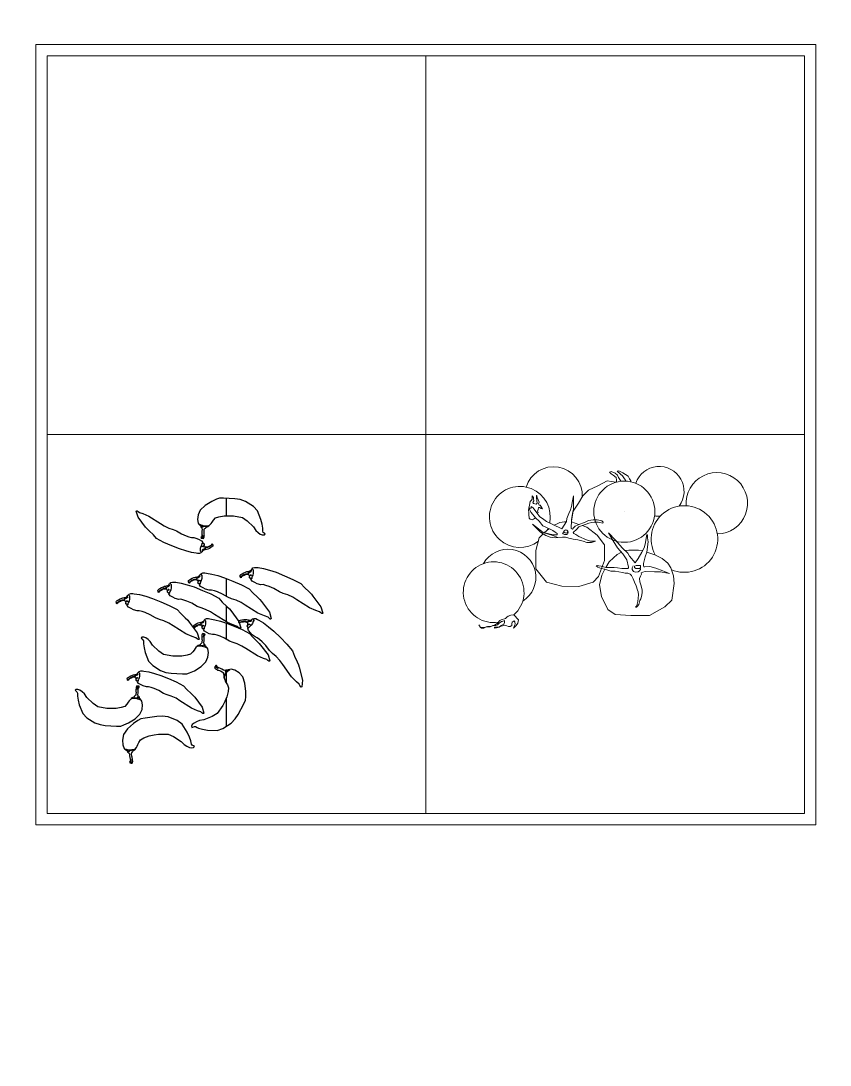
# Model space of a CAD drawing. Header units: millimetres. Extents: x 4346 to 24970, y -10214 to -5839.
# Drawn here: x 14857.5 to 15002.8, y -8078.9 to -7891.5 of the extents above; entities that cross this region are included whole.
import ezdxf

# ---------------------------------------------------------------- set-up
doc = ezdxf.new("R2010")
doc.units = ezdxf.units.MM
doc.set_wipeout_variables(frame=1)
doc.linetypes.add('DOT2', pattern=[0.125, 0, -0.125])
doc.layers.add('Cibo - food', color=7, linetype='Continuous')
doc.layers.add('Ust_Dot', color=8, linetype='DOT2')
doc.layers.add('Duvar', color=7, linetype='Continuous', lineweight=30)
doc.layers.add('Tefriş', color=31, linetype='Continuous', lineweight=13)
pattern_1 = [(0, (-2205.0055, -1122.578), (0, 6.985), [5.08, -1.905]), (90, (-2205.0055, -1122.578), (-6.985, 4e-16), [5.08, -1.905])]

# ---------------------------------------------------------------- blocks, each defined once
blk = doc.blocks.new('A$C13B67A00')
at = {"layer": 'Cibo - food', "true_color": 0xff0f0f}
h = blk.add_hatch(dxfattribs=at)
h.set_pattern_fill('ANGLE', color=1)
h.set_pattern_definition(pattern_1)
h.paths.add_polyline_path([(0.2269, 0.3989), (0.2226, 0.4013), (0.2186, 0.4033), (0.2127, 0.405), (0.2091, 0.4049), (0.2042, 0.4061), (0.1991, 0.4079), (0.1909, 0.4115), (0.182, 0.4167), (0.1756, 0.4193), (0.1681, 0.4217), (0.1598, 0.4256), (0.153, 0.43), (0.132, 0.4432), (0.1213, 0.4478), (0.1152, 0.4497), (0.1133, 0.4515), (0.1115, 0.4529), (0.1104, 0.4529), (0.1097, 0.4521), (0.1129, 0.4415), (0.1263, 0.4237), (0.1286, 0.4208), (0.1327, 0.4167), (0.1403, 0.4096), (0.1462, 0.4029), (0.1594, 0.3961), (0.1734, 0.3901), (0.1873, 0.3844), (0.1984, 0.3809), (0.2086, 0.3782), (0.2174, 0.3766), (0.2198, 0.3763), (0.2231, 0.3763), (0.2257, 0.3772), (0.227, 0.3785), (0.2251, 0.3804), (0.2251, 0.3824), (0.2251, 0.3858), (0.2259, 0.3892), (0.2272, 0.3919), (0.2275, 0.3926), (0.2278, 0.3937), (0.2278, 0.3946), (0.2282, 0.395), (0.2295, 0.3946), (0.229, 0.396)])
h.paths.add_polyline_path([(0.32, 0.4605), (0.3058, 0.4697), (0.296, 0.4728), (0.2867, 0.4743), (0.2664, 0.4754), (0.2589, 0.4754), (0.2536, 0.4735), (0.2451, 0.4698), (0.2331, 0.4624), (0.2246, 0.4541), (0.2208, 0.4454), (0.2198, 0.437), (0.221, 0.4304), (0.2221, 0.4288), (0.2249, 0.4277), (0.2263, 0.4269), (0.2286, 0.4262), (0.2312, 0.4255), (0.2338, 0.4254), (0.2354, 0.4254), (0.2398, 0.4258), (0.2423, 0.4282), (0.244, 0.4301), (0.2457, 0.4327), (0.2481, 0.4358), (0.2519, 0.44), (0.258, 0.442), (0.2673, 0.4438), (0.2762, 0.4438), (0.284, 0.4437), (0.3003, 0.4407), (0.3088, 0.4348), (0.32, 0.424), (0.3242, 0.4176), (0.3283, 0.414), (0.3322, 0.4111), (0.3359, 0.4095), (0.3391, 0.4095), (0.3408, 0.4109), (0.3397, 0.4124), (0.3375, 0.4141), (0.3367, 0.4162), (0.3367, 0.419), (0.3367, 0.4218), (0.3355, 0.4287), (0.3335, 0.4374), (0.3273, 0.4527)])
h.paths.add_polyline_path([(0.4052, 0.3225), (0.391, 0.3298), (0.3758, 0.3363), (0.3608, 0.3425), (0.3488, 0.3463), (0.3378, 0.3491), (0.3282, 0.3509), (0.3256, 0.3512), (0.3221, 0.3512), (0.3192, 0.3502), (0.3178, 0.3489), (0.3198, 0.3468), (0.3198, 0.3446), (0.3198, 0.341), (0.319, 0.3372), (0.3176, 0.3343), (0.3173, 0.3336), (0.317, 0.3324), (0.317, 0.3314), (0.3165, 0.3309), (0.3151, 0.3314), (0.3156, 0.3299), (0.3179, 0.3268), (0.3225, 0.3241), (0.3269, 0.322), (0.3333, 0.3202), (0.3372, 0.3203), (0.3425, 0.319), (0.348, 0.317), (0.3569, 0.3131), (0.3665, 0.3075), (0.3734, 0.3046), (0.3815, 0.3021), (0.3906, 0.2979), (0.3979, 0.2931), (0.4207, 0.2788), (0.4322, 0.2738), (0.4388, 0.2717), (0.4409, 0.2698), (0.4428, 0.2683), (0.444, 0.2683), (0.4447, 0.2692), (0.4413, 0.2807), (0.4269, 0.2999), (0.4243, 0.3031), (0.4199, 0.3075), (0.4116, 0.3151)])
h.paths.add_polyline_path([(0.3126, 0.3127), (0.2984, 0.3201), (0.2832, 0.3266), (0.2682, 0.3328), (0.2562, 0.3366), (0.2451, 0.3394), (0.2356, 0.3412), (0.233, 0.3415), (0.2294, 0.3415), (0.2266, 0.3405), (0.2252, 0.3392), (0.2272, 0.3371), (0.2272, 0.3349), (0.2272, 0.3313), (0.2263, 0.3275), (0.225, 0.3246), (0.2247, 0.3239), (0.2243, 0.3227), (0.2243, 0.3217), (0.2239, 0.3212), (0.2225, 0.3217), (0.223, 0.3202), (0.2252, 0.3171), (0.2299, 0.3144), (0.2342, 0.3123), (0.2407, 0.3105), (0.2446, 0.3106), (0.2499, 0.3093), (0.2554, 0.3073), (0.2643, 0.3034), (0.2739, 0.2978), (0.2808, 0.2949), (0.2889, 0.2924), (0.2979, 0.2882), (0.3053, 0.2834), (0.3281, 0.2691), (0.3396, 0.2641), (0.3462, 0.262), (0.3482, 0.2601), (0.3502, 0.2586), (0.3514, 0.2586), (0.3521, 0.2595), (0.3487, 0.271), (0.3343, 0.2902), (0.3317, 0.2934), (0.3273, 0.2978), (0.319, 0.3054)])
h.paths.add_polyline_path([(0.3065, 0.1287), (0.3048, 0.1433), (0.3007, 0.1549), (0.2941, 0.1623), (0.2866, 0.1669), (0.2798, 0.1686), (0.2779, 0.1682), (0.2755, 0.1661), (0.2742, 0.1651), (0.2725, 0.1632), (0.2707, 0.1611), (0.2696, 0.1587), (0.2689, 0.1572), (0.2673, 0.1529), (0.2685, 0.1494), (0.2695, 0.147), (0.2713, 0.1443), (0.2732, 0.1406), (0.2755, 0.1352), (0.2747, 0.1286), (0.2723, 0.119), (0.2685, 0.1107), (0.265, 0.1033), (0.2551, 0.0892), (0.2459, 0.0837), (0.2308, 0.0778), (0.2229, 0.0767), (0.2178, 0.0743), (0.2133, 0.072), (0.2102, 0.0691), (0.2088, 0.0661), (0.2094, 0.0639), (0.2113, 0.0643), (0.2139, 0.0656), (0.2162, 0.0655), (0.2189, 0.0642), (0.2215, 0.063), (0.2285, 0.0612), (0.2376, 0.0593), (0.2548, 0.0585), (0.2653, 0.062), (0.2801, 0.0715), (0.2873, 0.0793), (0.2928, 0.0875), (0.3026, 0.1062), (0.3059, 0.1133), (0.3063, 0.1191)])
at = {"layer": 'Cibo - food', "true_color": 0x007000}
h = blk.add_hatch(dxfattribs=at)
h.set_pattern_fill('ANGLE', color=96)
h.set_pattern_definition(pattern_1)
h.paths.add_polyline_path([(0.2435, 0.3036), (0.2283, 0.3101), (0.2133, 0.3162), (0.2013, 0.32), (0.1903, 0.3229), (0.1807, 0.3246), (0.1781, 0.3249), (0.1746, 0.3249), (0.1717, 0.324), (0.1703, 0.3226), (0.1723, 0.3206), (0.1723, 0.3184), (0.1723, 0.3147), (0.1715, 0.311), (0.1701, 0.3081), (0.1698, 0.3073), (0.1695, 0.3062), (0.1695, 0.3052), (0.169, 0.3047), (0.1676, 0.3051), (0.1681, 0.3036), (0.1704, 0.3005), (0.175, 0.2979), (0.1794, 0.2957), (0.1858, 0.2939), (0.1897, 0.294), (0.195, 0.2927), (0.2005, 0.2907), (0.2094, 0.2868), (0.219, 0.2812), (0.2259, 0.2784), (0.234, 0.2759), (0.2431, 0.2716), (0.2504, 0.2668), (0.2732, 0.2526), (0.2847, 0.2476), (0.2913, 0.2455), (0.2934, 0.2435), (0.2953, 0.2421), (0.2966, 0.2421), (0.2973, 0.2429), (0.2948, 0.2513), (0.2946, 0.2511), (0.2938, 0.2522), (0.294, 0.2537), (0.2938, 0.2544), (0.2794, 0.2737), (0.2768, 0.2768), (0.2724, 0.2813), (0.2641, 0.2889), (0.2577, 0.2962)])
h.paths.add_polyline_path([(0.1831, 0.2757), (0.1688, 0.2831), (0.1537, 0.2896), (0.1387, 0.2957), (0.1266, 0.2995), (0.1156, 0.3024), (0.106, 0.3041), (0.1034, 0.3044), (0.0999, 0.3044), (0.0971, 0.3035), (0.0956, 0.3021), (0.0977, 0.3001), (0.0977, 0.2979), (0.0977, 0.2942), (0.0968, 0.2905), (0.0954, 0.2876), (0.0951, 0.2868), (0.0948, 0.2857), (0.0948, 0.2847), (0.0943, 0.2842), (0.0929, 0.2846), (0.0934, 0.2831), (0.0957, 0.28), (0.1004, 0.2774), (0.1047, 0.2752), (0.1111, 0.2734), (0.115, 0.2735), (0.1203, 0.2722), (0.1258, 0.2702), (0.1347, 0.2663), (0.1443, 0.2607), (0.1512, 0.2579), (0.1594, 0.2554), (0.1684, 0.2511), (0.1758, 0.2463), (0.1985, 0.2321), (0.2101, 0.2271), (0.2166, 0.225), (0.2187, 0.2231), (0.2207, 0.2216), (0.2219, 0.2216), (0.2226, 0.2225), (0.2192, 0.2339), (0.2127, 0.2425), (0.2125, 0.2427), (0.2125, 0.2429), (0.2047, 0.2532), (0.2021, 0.2563), (0.1977, 0.2608), (0.1895, 0.2684)])
h.paths.add_polyline_path([(0.2345, 0.1816), (0.2383, 0.1903), (0.2393, 0.1987), (0.238, 0.2053), (0.237, 0.2068), (0.2342, 0.208), (0.2327, 0.2088), (0.2304, 0.2095), (0.2278, 0.2102), (0.2253, 0.2103), (0.2237, 0.2103), (0.2193, 0.2099), (0.2168, 0.2075), (0.2151, 0.2056), (0.2134, 0.203), (0.211, 0.1999), (0.2072, 0.1956), (0.2011, 0.1937), (0.1917, 0.1919), (0.1829, 0.1919), (0.1751, 0.192), (0.1588, 0.195), (0.1503, 0.2008), (0.139, 0.2117), (0.1349, 0.2181), (0.1308, 0.2217), (0.1269, 0.2246), (0.1232, 0.2262), (0.12, 0.2262), (0.1183, 0.2248), (0.1194, 0.2233), (0.1216, 0.2215), (0.1224, 0.2195), (0.1224, 0.2166), (0.1224, 0.2139), (0.1236, 0.207), (0.1256, 0.1983), (0.1318, 0.1829), (0.1391, 0.1752), (0.1533, 0.166), (0.163, 0.1629), (0.1724, 0.1613), (0.1927, 0.1603), (0.2002, 0.1603), (0.2055, 0.1622), (0.2139, 0.1659), (0.226, 0.1733)])
h.paths.add_polyline_path([(0.3128, 0.2328), (0.2997, 0.2396), (0.2857, 0.2456), (0.2718, 0.2513), (0.2607, 0.2548), (0.2505, 0.2574), (0.2417, 0.2591), (0.2393, 0.2593), (0.236, 0.2593), (0.2334, 0.2584), (0.2321, 0.2572), (0.234, 0.2553), (0.234, 0.2533), (0.234, 0.2499), (0.2332, 0.2464), (0.2319, 0.2438), (0.2316, 0.2431), (0.2313, 0.242), (0.2313, 0.2411), (0.2309, 0.2406), (0.2296, 0.241), (0.2301, 0.2396), (0.2321, 0.2368), (0.2365, 0.2343), (0.2404, 0.2323), (0.2464, 0.2307), (0.25, 0.2308), (0.2549, 0.2296), (0.26, 0.2277), (0.2682, 0.2241), (0.2771, 0.219), (0.2834, 0.2163), (0.291, 0.214), (0.2993, 0.2101), (0.3061, 0.2057), (0.3271, 0.1925), (0.3378, 0.1879), (0.3439, 0.186), (0.3458, 0.1842), (0.3476, 0.1828), (0.3487, 0.1828), (0.3493, 0.1836), (0.3462, 0.1942), (0.3328, 0.212), (0.3305, 0.2149), (0.3264, 0.219), (0.3187, 0.226)])
h.paths.add_polyline_path([(0.3569, 0.2366), (0.3472, 0.2447), (0.338, 0.2515), (0.3298, 0.2568), (0.3275, 0.258), (0.3242, 0.2593), (0.3213, 0.2595), (0.3194, 0.2588), (0.3205, 0.2561), (0.3197, 0.2541), (0.3183, 0.2507), (0.3161, 0.2476), (0.3137, 0.2454), (0.3132, 0.2448), (0.3124, 0.2439), (0.312, 0.243), (0.3114, 0.2427), (0.3103, 0.2436), (0.3102, 0.242), (0.3111, 0.2383), (0.3145, 0.2341), (0.3176, 0.2305), (0.3229, 0.2264), (0.3266, 0.225), (0.331, 0.2218), (0.3354, 0.2179), (0.3421, 0.2109), (0.3489, 0.2021), (0.3542, 0.1969), (0.3608, 0.1914), (0.3676, 0.1841), (0.3726, 0.1769), (0.3883, 0.1551), (0.3971, 0.1461), (0.4024, 0.1417), (0.4035, 0.1391), (0.4048, 0.137), (0.4059, 0.1366), (0.4069, 0.1371), (0.4081, 0.149), (0.402, 0.1723), (0.4008, 0.1762), (0.3984, 0.182), (0.3936, 0.1921), (0.3904, 0.2013), (0.38, 0.2135), (0.3684, 0.2253)])
h.paths.add_polyline_path([(0.1162, 0.0878), (0.12, 0.0965), (0.121, 0.1049), (0.1197, 0.1115), (0.1186, 0.1131), (0.1158, 0.1142), (0.1144, 0.115), (0.1121, 0.1157), (0.1095, 0.1164), (0.107, 0.1165), (0.1054, 0.1165), (0.101, 0.1162), (0.0984, 0.1137), (0.0968, 0.1118), (0.0951, 0.1092), (0.0926, 0.1061), (0.0889, 0.1019), (0.0827, 0.0999), (0.0734, 0.0981), (0.0646, 0.0981), (0.0567, 0.0983), (0.0405, 0.1012), (0.032, 0.1071), (0.0207, 0.1179), (0.0166, 0.1243), (0.0124, 0.1279), (0.0086, 0.1308), (0.0049, 0.1324), (0.0016, 0.1324), (0, 0.131), (0.0011, 0.1295), (0.0032, 0.1278), (0.004, 0.1257), (0.004, 0.1229), (0.004, 0.1201), (0.0053, 0.1132), (0.0073, 0.1045), (0.0135, 0.0892), (0.0208, 0.0814), (0.035, 0.0722), (0.0447, 0.0691), (0.0541, 0.0676), (0.0744, 0.0665), (0.0819, 0.0665), (0.0872, 0.0685), (0.0956, 0.0722), (0.1077, 0.0795)])
at = {"layer": 'Cibo - food', "true_color": 0xff0f0f}
h = blk.add_hatch(dxfattribs=at)
h.set_pattern_fill('ANGLE', color=1)
h.set_pattern_definition(pattern_1)
h.paths.add_polyline_path([(0.1945, 0.139), (0.1814, 0.1458), (0.1674, 0.1518), (0.1535, 0.1575), (0.1424, 0.161), (0.1322, 0.1637), (0.1234, 0.1653), (0.121, 0.1656), (0.1177, 0.1656), (0.1151, 0.1647), (0.1138, 0.1634), (0.1156, 0.1615), (0.1156, 0.1595), (0.1156, 0.1561), (0.1148, 0.1527), (0.1136, 0.15), (0.1133, 0.1493), (0.113, 0.1482), (0.113, 0.1473), (0.1125, 0.1469), (0.1113, 0.1473), (0.1117, 0.1459), (0.1138, 0.143), (0.1182, 0.1406), (0.1221, 0.1386), (0.1281, 0.1369), (0.1317, 0.137), (0.1366, 0.1358), (0.1417, 0.134), (0.1499, 0.1304), (0.1587, 0.1252), (0.1651, 0.1226), (0.1726, 0.1202), (0.181, 0.1164), (0.1878, 0.1119), (0.2088, 0.0987), (0.2195, 0.0941), (0.2255, 0.0922), (0.2274, 0.0904), (0.2292, 0.089), (0.2304, 0.089), (0.231, 0.0898), (0.2279, 0.1004), (0.2145, 0.1182), (0.2121, 0.1211), (0.2081, 0.1252), (0.2004, 0.1323)])
h.paths.add_polyline_path([(0.1667, 0.0829), (0.1562, 0.0842), (0.1464, 0.084), (0.1254, 0.081), (0.1177, 0.0796), (0.1127, 0.0766), (0.1048, 0.0711), (0.094, 0.0613), (0.0869, 0.0512), (0.0847, 0.0415), (0.0854, 0.0328), (0.0879, 0.0262), (0.0893, 0.0249), (0.0924, 0.0243), (0.094, 0.0237), (0.0965, 0.0235), (0.0993, 0.0232), (0.1019, 0.0237), (0.1035, 0.024), (0.1079, 0.0252), (0.1101, 0.0282), (0.1114, 0.0304), (0.1126, 0.0334), (0.1145, 0.0371), (0.1175, 0.0421), (0.1234, 0.0453), (0.1326, 0.049), (0.1416, 0.0507), (0.1496, 0.0521), (0.1668, 0.0522), (0.1766, 0.0479), (0.1902, 0.039), (0.1957, 0.0333), (0.2007, 0.0305), (0.2052, 0.0282), (0.2092, 0.0274), (0.2126, 0.028), (0.214, 0.0297), (0.2126, 0.0311), (0.21, 0.0324), (0.2088, 0.0343), (0.2082, 0.0373), (0.2077, 0.0401), (0.2051, 0.0469), (0.2013, 0.0554), (0.192, 0.0698), (0.1831, 0.0763)])
at = {"layer": 'Cibo - food'}
for points in [[(0.2397, 0.4257), (0.2423, 0.4282), (0.244, 0.4301), (0.2457, 0.4327), (0.2481, 0.4358), (0.2519, 0.44), (0.258, 0.442), (0.2673, 0.4438), (0.2762, 0.4438), (0.284, 0.4437), (0.3003, 0.4407), (0.3088, 0.4348), (0.32, 0.424), (0.3242, 0.4176), (0.3283, 0.414), (0.3322, 0.4111), (0.3359, 0.4095), (0.3391, 0.4095), (0.3408, 0.4109), (0.3397, 0.4124), (0.3375, 0.4141), (0.3367, 0.4162), (0.3367, 0.419), (0.3367, 0.4218), (0.3355, 0.4287), (0.3335, 0.4374), (0.3273, 0.4527), (0.32, 0.4605), (0.3058, 0.4697), (0.296, 0.4728), (0.2867, 0.4743), (0.2664, 0.4754), (0.2589, 0.4754), (0.2536, 0.4735), (0.2451, 0.4698), (0.2331, 0.4624), (0.2246, 0.4541), (0.2208, 0.4454), (0.2198, 0.437), (0.221, 0.4304), (0.2221, 0.4288)], [(0.227, 0.3785), (0.2257, 0.3772), (0.2231, 0.3763), (0.2198, 0.3763), (0.2174, 0.3766), (0.2086, 0.3782), (0.1984, 0.3809), (0.1873, 0.3844), (0.1734, 0.3901), (0.1594, 0.3961), (0.1462, 0.4029), (0.1403, 0.4096), (0.1327, 0.4167), (0.1286, 0.4208), (0.1263, 0.4237), (0.1129, 0.4415), (0.1097, 0.4521), (0.1104, 0.4529), (0.1115, 0.4529), (0.1133, 0.4515), (0.1152, 0.4497), (0.1213, 0.4478), (0.132, 0.4432), (0.153, 0.43), (0.1598, 0.4256), (0.1681, 0.4217), (0.1756, 0.4193), (0.182, 0.4167), (0.1909, 0.4115), (0.1991, 0.4079), (0.2042, 0.4061), (0.2091, 0.4049), (0.2127, 0.405), (0.2186, 0.4033), (0.2226, 0.4013), (0.2269, 0.3989), (0.229, 0.396), (0.2296, 0.3943)], [(0.2393, 0.4257), (0.2354, 0.4254), (0.2338, 0.4254), (0.2312, 0.4255), (0.2286, 0.4262), (0.2263, 0.4269), (0.2249, 0.4277), (0.2221, 0.4288), (0.2242, 0.4267), (0.2253, 0.4253), (0.2256, 0.424), (0.2261, 0.423), (0.2276, 0.4219), (0.2281, 0.4192), (0.2276, 0.416), (0.2276, 0.4133), (0.2276, 0.4079), (0.2266, 0.4067), (0.2257, 0.4047), (0.2262, 0.404), (0.228, 0.4035), (0.2301, 0.4029), (0.2309, 0.4043), (0.2315, 0.4059), (0.2315, 0.4084), (0.232, 0.4099), (0.2317, 0.4113), (0.2317, 0.4132), (0.2313, 0.4151), (0.2317, 0.4182), (0.2317, 0.4201), (0.2328, 0.4208), (0.234, 0.4218), (0.2348, 0.4231), (0.2364, 0.4238), (0.2384, 0.4248), (0.2401, 0.4257), (0.2393, 0.4257)], [(0.2295, 0.423), (0.2278, 0.4239), (0.2261, 0.4252)], [(0.235, 0.4245), (0.2326, 0.4246), (0.2304, 0.4246), (0.2291, 0.4253)], [(0.227, 0.3785), (0.2251, 0.3804), (0.2251, 0.3824), (0.2251, 0.3858), (0.2259, 0.3892), (0.2272, 0.3919), (0.2275, 0.3926), (0.2278, 0.3937), (0.2278, 0.3946), (0.2282, 0.395), (0.229, 0.3948), (0.2296, 0.3943), (0.2308, 0.3941), (0.2314, 0.3933), (0.2313, 0.3914), (0.2308, 0.3904), (0.2301, 0.3897), (0.2297, 0.389), (0.2298, 0.3878)], [(0.231, 0.3909), (0.2314, 0.3901), (0.2324, 0.3891), (0.2331, 0.3883), (0.2346, 0.3879), (0.2364, 0.3879), (0.2382, 0.3883), (0.2393, 0.3887), (0.2404, 0.3895), (0.2429, 0.3908), (0.2446, 0.392), (0.2451, 0.3931), (0.2456, 0.3937), (0.2466, 0.393), (0.2469, 0.3918), (0.2471, 0.39), (0.2469, 0.3891), (0.2456, 0.3881), (0.2437, 0.3869), (0.241, 0.3853), (0.2381, 0.384), (0.236, 0.3833), (0.2341, 0.3832), (0.2329, 0.3829), (0.2308, 0.3823), (0.2297, 0.3816), (0.2283, 0.3802), (0.2277, 0.3789), (0.227, 0.3785)], [(0.2271, 0.4037), (0.2285, 0.4051), (0.2289, 0.4067), (0.2294, 0.4095)], [(0.234, 0.3854), (0.2322, 0.3847), (0.231, 0.3841), (0.2292, 0.3832), (0.2275, 0.3816)], [(0.2297, 0.389), (0.2288, 0.389), (0.2279, 0.3889), (0.2276, 0.3886)], [(0.2461, 0.3925), (0.2441, 0.3904), (0.2413, 0.3886), (0.2374, 0.3867), (0.2343, 0.3866), (0.2324, 0.3869)], [(0.2208, 0.3257), (0.2204, 0.3266), (0.2194, 0.3277), (0.2186, 0.3286), (0.217, 0.329), (0.215, 0.329), (0.213, 0.3285), (0.2119, 0.3281), (0.2107, 0.3272), (0.2079, 0.3259), (0.2062, 0.3245), (0.2056, 0.3233), (0.2051, 0.3227), (0.204, 0.3234), (0.2036, 0.3247), (0.2034, 0.3267), (0.2037, 0.3276), (0.205, 0.3288), (0.2071, 0.3301), (0.21, 0.3317), (0.2132, 0.3332), (0.2154, 0.3339), (0.2175, 0.334), (0.2188, 0.3344), (0.2211, 0.3351), (0.2223, 0.3358), (0.2238, 0.3373), (0.2244, 0.3387), (0.2252, 0.3392)], [(0.2252, 0.3392), (0.2272, 0.3371), (0.2272, 0.3349), (0.2272, 0.3313), (0.2263, 0.3275), (0.225, 0.3246), (0.2247, 0.3239), (0.2243, 0.3227), (0.2243, 0.3217), (0.2239, 0.3212), (0.223, 0.3215), (0.2223, 0.3221), (0.2211, 0.3223), (0.2204, 0.3231), (0.2206, 0.3252), (0.2211, 0.3263), (0.2218, 0.327), (0.2222, 0.3278), (0.2221, 0.3291)], [(0.2252, 0.3392), (0.2266, 0.3405), (0.2294, 0.3415), (0.233, 0.3415), (0.2356, 0.3412), (0.2451, 0.3394), (0.2562, 0.3366), (0.2682, 0.3328), (0.2832, 0.3266), (0.2984, 0.3201), (0.3126, 0.3127), (0.319, 0.3054), (0.3273, 0.2978), (0.3317, 0.2934), (0.3343, 0.2902), (0.3487, 0.271), (0.3521, 0.2595), (0.3514, 0.2586), (0.3502, 0.2586), (0.3482, 0.2601), (0.3462, 0.262), (0.3396, 0.2641), (0.3281, 0.2691), (0.3053, 0.2834), (0.2979, 0.2882), (0.2889, 0.2924), (0.2808, 0.2949), (0.2739, 0.2978), (0.2643, 0.3034), (0.2554, 0.3073), (0.2499, 0.3093), (0.2446, 0.3106), (0.2407, 0.3105), (0.2342, 0.3123), (0.2299, 0.3144), (0.2252, 0.3171), (0.223, 0.3202), (0.2223, 0.3221)], [(0.3134, 0.3355), (0.313, 0.3363), (0.312, 0.3374), (0.3112, 0.3383), (0.3096, 0.3387), (0.3076, 0.3387), (0.3056, 0.3382), (0.3045, 0.3378), (0.3033, 0.3369), (0.3005, 0.3356), (0.2988, 0.3343), (0.2982, 0.3331), (0.2977, 0.3324), (0.2966, 0.3331), (0.2963, 0.3345), (0.296, 0.3364), (0.2963, 0.3373), (0.2976, 0.3385), (0.2997, 0.3398), (0.3026, 0.3414), (0.3058, 0.3429), (0.308, 0.3437), (0.3101, 0.3437), (0.3114, 0.3441), (0.3137, 0.3448), (0.3149, 0.3455), (0.3164, 0.347), (0.317, 0.3484), (0.3178, 0.3489)], [(0.2971, 0.3337), (0.2993, 0.336), (0.3023, 0.338), (0.3066, 0.34), (0.3099, 0.3401), (0.312, 0.3398)], [(0.3103, 0.3414), (0.3121, 0.3422), (0.3135, 0.3428), (0.3155, 0.3438), (0.3172, 0.3455)], [(0.3178, 0.3489), (0.3198, 0.3468), (0.3198, 0.3446), (0.3198, 0.341), (0.319, 0.3372), (0.3176, 0.3343), (0.3173, 0.3336), (0.317, 0.3324), (0.317, 0.3314), (0.3165, 0.3309), (0.3157, 0.3312), (0.3149, 0.3318), (0.3137, 0.332), (0.3131, 0.3328), (0.3132, 0.3349), (0.3137, 0.336), (0.3144, 0.3368), (0.3148, 0.3375), (0.3148, 0.3388)], [(0.3148, 0.3375), (0.3158, 0.3375), (0.3168, 0.3376), (0.3171, 0.3379)], [(0.3178, 0.3489), (0.3192, 0.3502), (0.3221, 0.3512), (0.3256, 0.3512), (0.3282, 0.3509), (0.3378, 0.3491), (0.3488, 0.3463), (0.3608, 0.3425), (0.3758, 0.3363), (0.391, 0.3298), (0.4052, 0.3225), (0.4116, 0.3151), (0.4199, 0.3075), (0.4243, 0.3031), (0.4269, 0.2999), (0.4413, 0.2807), (0.4447, 0.2692), (0.444, 0.2683), (0.4428, 0.2683), (0.4409, 0.2698), (0.4388, 0.2717), (0.4322, 0.2738), (0.4207, 0.2788), (0.3979, 0.2931), (0.3906, 0.2979), (0.3815, 0.3021), (0.3734, 0.3046), (0.3665, 0.3075), (0.3569, 0.3131), (0.348, 0.317), (0.3425, 0.319), (0.3372, 0.3203), (0.3333, 0.3202), (0.3269, 0.322), (0.3225, 0.3241), (0.3179, 0.3268), (0.3156, 0.3299), (0.3149, 0.3318)], [(0.1659, 0.3092), (0.1655, 0.3101), (0.1645, 0.3111), (0.1637, 0.312), (0.1621, 0.3124), (0.1601, 0.3124), (0.1581, 0.312), (0.157, 0.3115), (0.1558, 0.3106), (0.1531, 0.3093), (0.1513, 0.308), (0.1507, 0.3068), (0.1502, 0.3061), (0.1491, 0.3069), (0.1488, 0.3082), (0.1485, 0.3101), (0.1488, 0.3111), (0.1501, 0.3122), (0.1522, 0.3135), (0.1551, 0.3152), (0.1583, 0.3166), (0.1605, 0.3174), (0.1626, 0.3175), (0.1639, 0.3179), (0.1662, 0.3185), (0.1674, 0.3192), (0.1689, 0.3208), (0.1695, 0.3222), (0.1703, 0.3226)], [(0.1628, 0.3152), (0.1646, 0.3159), (0.166, 0.3165), (0.168, 0.3175), (0.1697, 0.3192)], [(0.1703, 0.3226), (0.1723, 0.3206), (0.1723, 0.3184), (0.1723, 0.3147), (0.1715, 0.311), (0.1701, 0.3081), (0.1698, 0.3073), (0.1695, 0.3062), (0.1695, 0.3052), (0.169, 0.3047), (0.1682, 0.3049), (0.1674, 0.3055), (0.1662, 0.3057), (0.1656, 0.3066), (0.1657, 0.3086), (0.1662, 0.3097), (0.1669, 0.3105), (0.1673, 0.3112), (0.1673, 0.3125)], [(0.1703, 0.3226), (0.1717, 0.324), (0.1746, 0.3249), (0.1781, 0.3249), (0.1807, 0.3246), (0.1903, 0.3229), (0.2013, 0.32), (0.2133, 0.3162), (0.2283, 0.3101), (0.2435, 0.3036), (0.2577, 0.2962), (0.2641, 0.2889), (0.2724, 0.2813), (0.2768, 0.2768), (0.2794, 0.2737), (0.2938, 0.2544), (0.2973, 0.2429), (0.2966, 0.2421), (0.2953, 0.2421), (0.2934, 0.2435), (0.2913, 0.2455), (0.2847, 0.2476), (0.2732, 0.2526), (0.2504, 0.2668), (0.2431, 0.2716), (0.234, 0.2759), (0.2259, 0.2784), (0.219, 0.2812), (0.2094, 0.2868), (0.2005, 0.2907), (0.195, 0.2927), (0.1897, 0.294), (0.1858, 0.2939), (0.1794, 0.2957), (0.175, 0.2979), (0.1704, 0.3005), (0.1681, 0.3036), (0.1674, 0.3055)], [(0.2045, 0.324), (0.2067, 0.3262), (0.2097, 0.3283), (0.2139, 0.3303), (0.2173, 0.3304), (0.2193, 0.3301)], [(0.2177, 0.3317), (0.2195, 0.3324), (0.2208, 0.333), (0.2228, 0.3341), (0.2246, 0.3358)], [(0.2222, 0.3278), (0.2232, 0.3278), (0.2242, 0.3279), (0.2245, 0.3282)], [(0.0913, 0.2887), (0.0908, 0.2896), (0.0898, 0.2906), (0.089, 0.2915), (0.0874, 0.2919), (0.0854, 0.2919), (0.0835, 0.2915), (0.0823, 0.291), (0.0811, 0.2901), (0.0784, 0.2888), (0.0766, 0.2875), (0.076, 0.2863), (0.0755, 0.2856), (0.0744, 0.2864), (0.0741, 0.2877), (0.0738, 0.2896), (0.0741, 0.2906), (0.0755, 0.2917), (0.0776, 0.293), (0.0805, 0.2947), (0.0836, 0.2961), (0.0858, 0.2969), (0.0879, 0.297), (0.0892, 0.2974), (0.0915, 0.298), (0.0927, 0.2987), (0.0942, 0.3003), (0.0948, 0.3017), (0.0956, 0.3021)], [(0.0956, 0.3021), (0.0977, 0.3001), (0.0977, 0.2979), (0.0977, 0.2942), (0.0968, 0.2905), (0.0954, 0.2876), (0.0951, 0.2868), (0.0948, 0.2857), (0.0948, 0.2847), (0.0943, 0.2842), (0.0935, 0.2845), (0.0928, 0.285), (0.0915, 0.2852), (0.0909, 0.2861), (0.091, 0.2882), (0.0915, 0.2892), (0.0922, 0.29), (0.0927, 0.2907), (0.0926, 0.292)], [(0.0956, 0.3021), (0.0971, 0.3035), (0.0999, 0.3044), (0.1034, 0.3044), (0.106, 0.3041), (0.1156, 0.3024), (0.1266, 0.2995), (0.1387, 0.2957), (0.1537, 0.2896), (0.1688, 0.2831), (0.1831, 0.2757), (0.1895, 0.2684), (0.1977, 0.2608), (0.2021, 0.2563), (0.2047, 0.2532), (0.2192, 0.2339), (0.2226, 0.2225), (0.2219, 0.2216), (0.2207, 0.2216), (0.2187, 0.2231), (0.2166, 0.225), (0.2101, 0.2271), (0.1985, 0.2321), (0.1758, 0.2463), (0.1684, 0.2511), (0.1594, 0.2554), (0.1512, 0.2579), (0.1443, 0.2607), (0.1347, 0.2663), (0.1258, 0.2702), (0.1203, 0.2722), (0.115, 0.2735), (0.1111, 0.2734), (0.1047, 0.2752), (0.1004, 0.2774), (0.0957, 0.28), (0.0934, 0.2831), (0.0928, 0.285)], [(0.1496, 0.3074), (0.1518, 0.3097), (0.1548, 0.3117), (0.1591, 0.3137), (0.1624, 0.3138), (0.1645, 0.3135)], [(0.1673, 0.3112), (0.1683, 0.3112), (0.1693, 0.3113), (0.1696, 0.3117)], [(0.075, 0.2869), (0.0771, 0.2892), (0.0802, 0.2912), (0.0844, 0.2932), (0.0877, 0.2933), (0.0898, 0.293)], [(0.0881, 0.2947), (0.09, 0.2954), (0.0913, 0.296), (0.0933, 0.297), (0.0951, 0.2987)], [(0.0927, 0.2907), (0.0936, 0.2907), (0.0947, 0.2908), (0.0949, 0.2912)], [(0.228, 0.2448), (0.2277, 0.2456), (0.2267, 0.2466), (0.226, 0.2474), (0.2245, 0.2478), (0.2227, 0.2478), (0.2209, 0.2474), (0.2198, 0.247), (0.2187, 0.2461), (0.2162, 0.2449), (0.2145, 0.2437), (0.214, 0.2426), (0.2135, 0.242), (0.2125, 0.2427), (0.2122, 0.2439), (0.2119, 0.2456), (0.2122, 0.2465), (0.2135, 0.2476), (0.2154, 0.2488), (0.2181, 0.2503), (0.221, 0.2517), (0.223, 0.2524), (0.225, 0.2524), (0.2262, 0.2528), (0.2283, 0.2534), (0.2294, 0.254), (0.2308, 0.2555), (0.2313, 0.2568), (0.2321, 0.2572)], [(0.213, 0.2431), (0.215, 0.2453), (0.2178, 0.2471), (0.2217, 0.249), (0.2248, 0.2491), (0.2267, 0.2488)], [(0.2251, 0.2503), (0.2268, 0.251), (0.2281, 0.2515), (0.2299, 0.2525), (0.2316, 0.254)], [(0.2321, 0.2572), (0.234, 0.2553), (0.234, 0.2533), (0.234, 0.2499), (0.2332, 0.2464), (0.2319, 0.2438), (0.2316, 0.2431), (0.2313, 0.242), (0.2313, 0.2411), (0.2309, 0.2406), (0.2301, 0.2409), (0.2295, 0.2414), (0.2283, 0.2416), (0.2277, 0.2424), (0.2278, 0.2443), (0.2283, 0.2453), (0.2289, 0.246), (0.2293, 0.2467), (0.2293, 0.2479)], [(0.2293, 0.2467), (0.2302, 0.2467), (0.2312, 0.2468), (0.2315, 0.2471)], [(0.2321, 0.2572), (0.2334, 0.2584), (0.236, 0.2593), (0.2393, 0.2593), (0.2417, 0.2591), (0.2505, 0.2574), (0.2607, 0.2548), (0.2718, 0.2513), (0.2857, 0.2456), (0.2997, 0.2396), (0.3128, 0.2328), (0.3187, 0.226), (0.3264, 0.219), (0.3305, 0.2149), (0.3328, 0.212), (0.3462, 0.1942), (0.3493, 0.1836), (0.3487, 0.1828), (0.3476, 0.1828), (0.3458, 0.1842), (0.3439, 0.186), (0.3378, 0.1879), (0.3271, 0.1925), (0.3061, 0.2057), (0.2993, 0.2101), (0.291, 0.214), (0.2834, 0.2163), (0.2771, 0.219), (0.2682, 0.2241), (0.26, 0.2277), (0.2549, 0.2296), (0.25, 0.2308), (0.2464, 0.2307), (0.2404, 0.2323), (0.2365, 0.2343), (0.2321, 0.2368), (0.2301, 0.2396), (0.2295, 0.2414)], [(0.3103, 0.248), (0.3102, 0.249), (0.3097, 0.2503), (0.3093, 0.2515), (0.308, 0.2525), (0.3061, 0.2532), (0.3041, 0.2535), (0.3029, 0.2536), (0.3015, 0.2532), (0.2984, 0.253), (0.2963, 0.2524), (0.2953, 0.2515), (0.2946, 0.2511), (0.2938, 0.2522), (0.294, 0.2536), (0.2945, 0.2555), (0.2951, 0.2562), (0.2968, 0.2568), (0.2993, 0.2572), (0.3026, 0.2576), (0.306, 0.2578), (0.3084, 0.2577), (0.3103, 0.2569), (0.3117, 0.2568), (0.3141, 0.2566), (0.3154, 0.2567), (0.3174, 0.2576), (0.3185, 0.2587), (0.3194, 0.2588)], [(0.2945, 0.2525), (0.2974, 0.2538), (0.301, 0.2545), (0.3056, 0.2548), (0.3088, 0.2537), (0.3106, 0.2526)], [(0.3194, 0.2588), (0.3205, 0.2561), (0.3197, 0.2541), (0.3183, 0.2507), (0.3161, 0.2476), (0.3137, 0.2454), (0.3132, 0.2448), (0.3124, 0.2439), (0.312, 0.243), (0.3114, 0.2427), (0.3108, 0.2433), (0.3103, 0.2441), (0.3092, 0.2447), (0.309, 0.2457), (0.3099, 0.2476), (0.3107, 0.2484), (0.3117, 0.2489), (0.3124, 0.2494), (0.3128, 0.2506)], [(0.3096, 0.2548), (0.3116, 0.2547), (0.3131, 0.2548), (0.3153, 0.255), (0.3176, 0.2558)], [(0.3194, 0.2588), (0.3213, 0.2595), (0.3242, 0.2593), (0.3275, 0.258), (0.3298, 0.2568), (0.338, 0.2515), (0.3472, 0.2447), (0.3569, 0.2366), (0.3684, 0.2253), (0.38, 0.2135), (0.3904, 0.2013), (0.3936, 0.1921), (0.3984, 0.182), (0.4008, 0.1762), (0.402, 0.1723), (0.4081, 0.149), (0.4069, 0.1371), (0.4059, 0.1366), (0.4048, 0.137), (0.4035, 0.1391), (0.4024, 0.1417), (0.3971, 0.1461), (0.3883, 0.1551), (0.3726, 0.1769), (0.3676, 0.1841), (0.3608, 0.1914), (0.3542, 0.1969), (0.3489, 0.2021), (0.3421, 0.2109), (0.3354, 0.2179), (0.331, 0.2218), (0.3266, 0.225), (0.3229, 0.2264), (0.3176, 0.2305), (0.3145, 0.2341), (0.3111, 0.2383), (0.3102, 0.242), (0.3103, 0.2441)], [(0.3124, 0.2494), (0.3133, 0.249), (0.3143, 0.2487), (0.3147, 0.2489)], [(0.2194, 0.21), (0.2168, 0.2075), (0.2151, 0.2056), (0.2134, 0.203), (0.211, 0.1999), (0.2072, 0.1956), (0.2011, 0.1937), (0.1917, 0.1919), (0.1829, 0.1919), (0.1751, 0.192), (0.1588, 0.195), (0.1503, 0.2008), (0.139, 0.2117), (0.1349, 0.2181), (0.1308, 0.2217), (0.1269, 0.2246), (0.1232, 0.2262), (0.12, 0.2262), (0.1183, 0.2248), (0.1194, 0.2233), (0.1216, 0.2215), (0.1224, 0.2195), (0.1224, 0.2166), (0.1224, 0.2139), (0.1236, 0.207), (0.1256, 0.1983), (0.1318, 0.1829), (0.1391, 0.1752), (0.1533, 0.166), (0.163, 0.1629), (0.1724, 0.1613), (0.1927, 0.1603), (0.2002, 0.1603), (0.2055, 0.1622), (0.2139, 0.1659), (0.226, 0.1733), (0.2345, 0.1816), (0.2383, 0.1903), (0.2393, 0.1987), (0.238, 0.2053), (0.237, 0.2068)], [(0.2197, 0.2099), (0.2237, 0.2103), (0.2253, 0.2103), (0.2278, 0.2102), (0.2304, 0.2095), (0.2327, 0.2088), (0.2342, 0.208), (0.237, 0.2068), (0.2349, 0.209), (0.2338, 0.2104), (0.2335, 0.2117), (0.233, 0.2127), (0.2315, 0.2138), (0.231, 0.2165), (0.2315, 0.2196), (0.2315, 0.2224), (0.2315, 0.2278), (0.2324, 0.2289), (0.2334, 0.2309), (0.2329, 0.2317), (0.2311, 0.2322), (0.229, 0.2327), (0.2282, 0.2314), (0.2275, 0.2298), (0.2275, 0.2273), (0.2271, 0.2258), (0.2274, 0.2244), (0.2274, 0.2225), (0.2278, 0.2206), (0.2274, 0.2175), (0.2274, 0.2156), (0.2263, 0.2149), (0.225, 0.2138), (0.2243, 0.2126), (0.2227, 0.2119), (0.2207, 0.2109), (0.219, 0.21), (0.2197, 0.2099)], [(0.232, 0.2319), (0.2306, 0.2306), (0.2302, 0.2289), (0.2297, 0.2261)], [(0.2241, 0.2112), (0.2265, 0.2111), (0.2287, 0.2111), (0.23, 0.2104)], [(0.2296, 0.2126), (0.2313, 0.2118), (0.233, 0.2105)], [(0.2674, 0.1533), (0.2689, 0.1572), (0.2696, 0.1587), (0.2707, 0.1611), (0.2725, 0.1632), (0.2742, 0.1651), (0.2755, 0.1661), (0.2779, 0.1682), (0.2749, 0.1672), (0.2732, 0.1668), (0.2718, 0.167), (0.2706, 0.167), (0.2689, 0.1661), (0.2662, 0.1668), (0.2634, 0.1686), (0.2608, 0.1698), (0.2557, 0.1721), (0.255, 0.1735), (0.2535, 0.1753), (0.2526, 0.1751), (0.2513, 0.1737), (0.2499, 0.1719), (0.2509, 0.1706), (0.2521, 0.1693), (0.2544, 0.1682), (0.2557, 0.1671), (0.2571, 0.1668), (0.2589, 0.166), (0.2609, 0.1655), (0.2636, 0.1638), (0.2654, 0.1629), (0.2656, 0.1616), (0.2661, 0.16), (0.2669, 0.1587), (0.2669, 0.1569), (0.267, 0.1546), (0.2671, 0.1526), (0.2674, 0.1533)], [(0.252, 0.1744), (0.2527, 0.1725), (0.254, 0.1714), (0.2565, 0.1697)], [(0.1097, 0.151), (0.1093, 0.1518), (0.1084, 0.1528), (0.1077, 0.1536), (0.1062, 0.154), (0.1043, 0.154), (0.1025, 0.1536), (0.1015, 0.1532), (0.1004, 0.1524), (0.0978, 0.1511), (0.0962, 0.1499), (0.0957, 0.1488), (0.0952, 0.1482), (0.0942, 0.1489), (0.0939, 0.1501), (0.0936, 0.1519), (0.0939, 0.1528), (0.0951, 0.1538), (0.0971, 0.155), (0.0998, 0.1566), (0.1027, 0.1579), (0.1047, 0.1586), (0.1066, 0.1587), (0.1079, 0.159), (0.11, 0.1597), (0.1111, 0.1603), (0.1125, 0.1617), (0.113, 0.163), (0.1138, 0.1634)], [(0.0947, 0.1494), (0.0967, 0.1515), (0.0995, 0.1533), (0.1034, 0.1552), (0.1065, 0.1553), (0.1084, 0.155)], [(0.1068, 0.1566), (0.1085, 0.1572), (0.1098, 0.1578), (0.1116, 0.1587), (0.1133, 0.1603)], [(0.1138, 0.1634), (0.1156, 0.1615), (0.1156, 0.1595), (0.1156, 0.1561), (0.1148, 0.1527), (0.1136, 0.15), (0.1133, 0.1493), (0.113, 0.1482), (0.113, 0.1473), (0.1125, 0.1469), (0.1118, 0.1471), (0.1111, 0.1477), (0.11, 0.1478), (0.1094, 0.1486), (0.1095, 0.1505), (0.11, 0.1515), (0.1106, 0.1522), (0.111, 0.1529), (0.111, 0.1541)], [(0.111, 0.1529), (0.1119, 0.1529), (0.1129, 0.153), (0.1131, 0.1533)], [(0.1138, 0.1634), (0.1151, 0.1647), (0.1177, 0.1656), (0.121, 0.1656), (0.1234, 0.1653), (0.1322, 0.1637), (0.1424, 0.161), (0.1535, 0.1575), (0.1674, 0.1518), (0.1814, 0.1458), (0.1945, 0.139), (0.2004, 0.1323), (0.2081, 0.1252), (0.2121, 0.1211), (0.2145, 0.1182), (0.2279, 0.1004), (0.231, 0.0898), (0.2304, 0.089), (0.2292, 0.089), (0.2274, 0.0904), (0.2255, 0.0922), (0.2195, 0.0941), (0.2088, 0.0987), (0.1878, 0.1119), (0.181, 0.1164), (0.1726, 0.1202), (0.1651, 0.1226), (0.1587, 0.1252), (0.1499, 0.1304), (0.1417, 0.134), (0.1366, 0.1358), (0.1317, 0.137), (0.1281, 0.1369), (0.1221, 0.1386), (0.1182, 0.1406), (0.1138, 0.143), (0.1117, 0.1459), (0.1111, 0.1477)], [(0.2673, 0.153), (0.2685, 0.1494), (0.2695, 0.147), (0.2713, 0.1443), (0.2732, 0.1406), (0.2755, 0.1352), (0.2747, 0.1286), (0.2723, 0.119), (0.2685, 0.1107), (0.265, 0.1033), (0.2551, 0.0892), (0.2459, 0.0837), (0.2308, 0.0778), (0.2229, 0.0767), (0.2178, 0.0743), (0.2133, 0.072), (0.2102, 0.0691), (0.2088, 0.0661), (0.2094, 0.0639), (0.2113, 0.0643), (0.2139, 0.0656), (0.2162, 0.0655), (0.2189, 0.0642), (0.2215, 0.063), (0.2285, 0.0612), (0.2376, 0.0593), (0.2548, 0.0585), (0.2653, 0.062), (0.2801, 0.0715), (0.2873, 0.0793), (0.2928, 0.0875), (0.3026, 0.1062), (0.3059, 0.1133), (0.3063, 0.1191), (0.3065, 0.1287), (0.3048, 0.1433), (0.3007, 0.1549), (0.2941, 0.1623), (0.2866, 0.1669), (0.2798, 0.1686), (0.2779, 0.1682)], [(0.2682, 0.158), (0.2693, 0.1602), (0.2703, 0.1622), (0.2715, 0.1632)], [(0.2692, 0.1638), (0.2707, 0.165), (0.2727, 0.1661)], [(0.1011, 0.1162), (0.0984, 0.1137), (0.0968, 0.1118), (0.0951, 0.1092), (0.0926, 0.1061), (0.0889, 0.1019), (0.0827, 0.0999), (0.0734, 0.0981), (0.0646, 0.0981), (0.0567, 0.0983), (0.0405, 0.1012), (0.032, 0.1071), (0.0207, 0.1179), (0.0166, 0.1243), (0.0124, 0.1279), (0.0086, 0.1308), (0.0049, 0.1324), (0.0016, 0.1324), (0, 0.131), (0.0011, 0.1295), (0.0032, 0.1278), (0.004, 0.1257), (0.004, 0.1229), (0.004, 0.1201), (0.0053, 0.1132), (0.0073, 0.1045), (0.0135, 0.0892), (0.0208, 0.0814), (0.035, 0.0722), (0.0447, 0.0691), (0.0541, 0.0676), (0.0744, 0.0665), (0.0819, 0.0665), (0.0872, 0.0685), (0.0956, 0.0722), (0.1077, 0.0795), (0.1162, 0.0878), (0.12, 0.0965), (0.121, 0.1049), (0.1197, 0.1115), (0.1186, 0.1131)], [(0.1014, 0.1162), (0.1054, 0.1165), (0.107, 0.1165), (0.1095, 0.1164), (0.1121, 0.1157), (0.1144, 0.115), (0.1158, 0.1142), (0.1186, 0.1131), (0.1165, 0.1152), (0.1155, 0.1166), (0.1152, 0.1179), (0.1147, 0.1189), (0.1132, 0.1201), (0.1127, 0.1227), (0.1132, 0.1259), (0.1132, 0.1286), (0.1132, 0.134), (0.1141, 0.1352), (0.115, 0.1372), (0.1146, 0.1379), (0.1128, 0.1384), (0.1107, 0.139), (0.1099, 0.1376), (0.1092, 0.136), (0.1092, 0.1335), (0.1087, 0.132), (0.1091, 0.1307), (0.1091, 0.1287), (0.1094, 0.1268), (0.109, 0.1237), (0.109, 0.1218), (0.1079, 0.1211), (0.1067, 0.1201), (0.106, 0.1189), (0.1044, 0.1181), (0.1024, 0.1171), (0.1007, 0.1162), (0.1014, 0.1162)], [(0.1137, 0.1382), (0.1123, 0.1368), (0.1118, 0.1352), (0.1114, 0.1324)], [(0.1058, 0.1174), (0.1082, 0.1173), (0.1103, 0.1173), (0.1117, 0.1166)], [(0.1113, 0.1189), (0.113, 0.118), (0.1147, 0.1167)], [(0.1079, 0.0251), (0.1101, 0.0282), (0.1114, 0.0304), (0.1126, 0.0334), (0.1145, 0.0371), (0.1175, 0.0421), (0.1234, 0.0453), (0.1326, 0.049), (0.1416, 0.0507), (0.1496, 0.0521), (0.1668, 0.0522), (0.1766, 0.0479), (0.1902, 0.039), (0.1957, 0.0333), (0.2007, 0.0305), (0.2052, 0.0282), (0.2092, 0.0274), (0.2126, 0.028), (0.214, 0.0297), (0.2126, 0.0311), (0.21, 0.0324), (0.2088, 0.0343), (0.2082, 0.0373), (0.2077, 0.0401), (0.2051, 0.0469), (0.2013, 0.0554), (0.192, 0.0698), (0.1831, 0.0763), (0.1667, 0.0829), (0.1562, 0.0842), (0.1464, 0.084), (0.1254, 0.081), (0.1177, 0.0796), (0.1127, 0.0766), (0.1048, 0.0711), (0.094, 0.0613), (0.0869, 0.0512), (0.0847, 0.0415), (0.0854, 0.0328), (0.0879, 0.0262), (0.0893, 0.0249)], [(0.1075, 0.0251), (0.1035, 0.024), (0.1019, 0.0237), (0.0993, 0.0232), (0.0965, 0.0235), (0.094, 0.0237), (0.0924, 0.0243), (0.0893, 0.0249), (0.0919, 0.0231), (0.0932, 0.0219), (0.0938, 0.0206), (0.0945, 0.0197), (0.0963, 0.0188), (0.0973, 0.0162), (0.0974, 0.0129), (0.098, 0.0101), (0.099, 0.0045), (0.0983, 0.0032), (0.0977, 0.001), (0.0984, 0.0003), (0.1003, 0.0001), (0.1025, 0), (0.1031, 0.0015), (0.1034, 0.0033), (0.1029, 0.0058), (0.1031, 0.0075), (0.1025, 0.0088), (0.1021, 0.0108), (0.1014, 0.0127), (0.1012, 0.0159), (0.1008, 0.0178), (0.1018, 0.0188), (0.1029, 0.0201), (0.1034, 0.0215), (0.1049, 0.0225), (0.1067, 0.024), (0.1083, 0.0252), (0.1075, 0.0251)], [(0.0979, 0.0204), (0.0961, 0.0209), (0.0941, 0.0219)], [(0.1033, 0.023), (0.1008, 0.0226), (0.0986, 0.0222), (0.0971, 0.0226)], [(0.0993, 0.0002), (0.1005, 0.0019), (0.1006, 0.0036), (0.1005, 0.0066)]]:
    blk.add_lwpolyline(points, dxfattribs=at)
blk = doc.blocks.new('A$C72DF30FD')
for points in [[(-0.1098, 0.044), (-0.11, 0.0455), (-0.1131, 0.0509), (-0.115, 0.0548), (-0.1195, 0.0587), (-0.1264, 0.0615), (-0.1294, 0.0601), (-0.1268, 0.0575), (-0.1231, 0.0548), (-0.1176, 0.0505), (-0.117, 0.0457), (-0.117, 0.0426)], [(-0.0915, 0.0432), (-0.0912, 0.0448), (-0.0937, 0.0486), (-0.0958, 0.053), (-0.1056, 0.059), (-0.1127, 0.0626), (-0.1159, 0.0622), (-0.1099, 0.0569), (-0.1064, 0.0539), (-0.1028, 0.0484), (-0.1011, 0.0457), (-0.1011, 0.0444)], [(-0.1337, 0.0445), (-0.1507, 0.0359), (-0.167, 0.0278), (-0.1774, 0.0178), (-0.1853, 0.0049), (-0.1949, -0.0097), (-0.1979, -0.0267)], [(-0.1337, 0.0445), (-0.1184, 0.0422)], [(-0.2624, -0.0217), (-0.2657, -0.024), (-0.2686, -0.0251), (-0.272, -0.024), (-0.274, -0.0221), (-0.2741, -0.0159), (-0.2741, -0.0114), (-0.2747, -0.0079), (-0.2746, -0.0045), (-0.2733, 0.0014), (-0.2721, 0.0079), (-0.2698, 0.01), (-0.2681, 0.0116), (-0.2681, 0.0145), (-0.2681, 0.0179), (-0.266, 0.0147), (-0.266, 0.0125), (-0.2652, 0.0087), (-0.2671, 0.0057), (-0.2658, 0.004), (-0.2639, 0.0035), (-0.2612, 0.0031), (-0.2592, 0.0046), (-0.2601, 0.0087), (-0.2607, 0.0147), (-0.2607, 0.0187), (-0.2598, 0.0187), (-0.2593, 0.0146), (-0.2576, 0.0107), (-0.256, 0.0068), (-0.2571, 0.0034), (-0.2559, 0.0012), (-0.2543, 0.0012), (-0.2497, -0.0057), (-0.2522, -0.0046), (-0.2553, -0.0033), (-0.2569, -0.0033), (-0.2577, -0.0069), (-0.2588, -0.0095), (-0.2577, -0.012), (-0.2593, -0.0134)], [(-0.2487, -0.0477), (-0.2308, -0.052), (-0.2255, -0.052), (-0.2236, -0.052), (-0.2237, -0.0499), (-0.2271, -0.0472), (-0.2311, -0.0446), (-0.2448, -0.038), (-0.2492, -0.0359), (-0.256, -0.0275), (-0.2624, -0.0217), (-0.2702, -0.0122), (-0.273, -0.0068), (-0.273, -0.0043), (-0.2704, -0.0045), (-0.2704, -0.0015), (-0.2666, -0.0035), (-0.2635, -0.0076), (-0.2593, -0.0134), (-0.255, -0.0192), (-0.2473, -0.0244), (-0.2425, -0.0282), (-0.2313, -0.0338), (-0.2149, -0.0411), (-0.2065, -0.0284), (-0.2059, -0.0229), (-0.2024, -0.0136), (-0.1998, -0.0074), (-0.1979, -0.001), (-0.1962, 0.009), (-0.1942, 0.0181), (-0.1942, 0.0068), (-0.1942, -0.0058), (-0.1957, -0.0136), (-0.1979, -0.0243), (-0.1979, -0.029), (-0.1984, -0.0375), (-0.1984, -0.0406), (-0.1959, -0.0417), (-0.194, -0.0395), (-0.191, -0.0367), (-0.1859, -0.0341), (-0.1735, -0.0293), (-0.1672, -0.0262), (-0.1587, -0.0253), (-0.1516, -0.0249), (-0.1436, -0.0272), (-0.141, -0.0296), (-0.1414, -0.0311), (-0.1469, -0.0302), (-0.1499, -0.0293), (-0.157, -0.0291), (-0.161, -0.0298), (-0.1668, -0.0309), (-0.1844, -0.0377), (-0.1885, -0.0421), (-0.1948, -0.0482), (-0.1933, -0.05), (-0.1898, -0.0517), (-0.1847, -0.0552), (-0.1707, -0.0611), (-0.1638, -0.0636), (-0.1578, -0.0636), (-0.1548, -0.0636), (-0.162, -0.0659), (-0.1704, -0.0659), (-0.177, -0.0635), (-0.1864, -0.0612), (-0.195, -0.0596), (-0.2027, -0.0579)], [(-0.2027, -0.0579), (-0.2085, -0.0565), (-0.2141, -0.0565), (-0.2225, -0.0568), (-0.2314, -0.0532), (-0.2487, -0.0477), (-0.2677, -0.033), (-0.2537, -0.0475), (-0.2441, -0.0532), (-0.2359, -0.0562), (-0.2263, -0.0576), (-0.2225, -0.0568)], [(-0.2489, -0.0503), (-0.2557, -0.0576), (-0.2619, -0.0805), (-0.2619, -0.1134), (-0.2427, -0.1372), (-0.215, -0.1441), (-0.1845, -0.1447), (-0.1591, -0.1372), (-0.1495, -0.1271), (-0.1388, -0.0984), (-0.1388, -0.0701), (-0.1519, -0.0528), (-0.1704, -0.0382), (-0.1786, -0.0354)], [(-0.2066, -0.0285), (-0.2105, -0.0285), (-0.219, -0.0302), (-0.2248, -0.0331), (-0.2296, -0.0345)], [(-0.1844, -0.0335), (-0.1979, -0.029)], [(-0.2383, -0.0411), (-0.2465, -0.0482)], [(-0.2119, -0.0465), (-0.213, -0.0484), (-0.2138, -0.0493), (-0.2126, -0.0506), (-0.2102, -0.0515), (-0.2064, -0.0515), (-0.2051, -0.0508), (-0.2041, -0.0498), (-0.204, -0.0476), (-0.2046, -0.0457)], [(-0.2097, -0.0442), (-0.2113, -0.0456), (-0.2112, -0.0476), (-0.2093, -0.0488), (-0.2073, -0.0493), (-0.2054, -0.0485), (-0.2046, -0.0457), (-0.2059, -0.0438), (-0.2092, -0.0431), (-0.2097, -0.0442)], [(-0.0957, -0.11), (-0.0984, -0.0967), (-0.1056, -0.0862), (-0.115, -0.0753), (-0.123, -0.0626), (-0.1311, -0.0484), (-0.1194, -0.0611), (-0.1062, -0.0758), (-0.0969, -0.0848), (-0.0938, -0.0903), (-0.0833, -0.1021), (-0.0778, -0.0944), (-0.0716, -0.0834), (-0.0674, -0.0753), (-0.0655, -0.069), (-0.0623, -0.0518), (-0.0613, -0.0533), (-0.0613, -0.0575), (-0.0602, -0.0646), (-0.0624, -0.0831), (-0.0653, -0.0915), (-0.0687, -0.1035), (-0.0687, -0.1072), (-0.068, -0.1094), (-0.0659, -0.1094), (-0.0573, -0.109), (-0.0464, -0.1121), (-0.0337, -0.1167), (-0.0219, -0.1213), (-0.0382, -0.1187), (-0.0488, -0.1187), (-0.0658, -0.1181), (-0.0695, -0.119), (-0.0728, -0.1203), (-0.0723, -0.1227), (-0.0738, -0.1262), (-0.0755, -0.1307), (-0.0751, -0.1366), (-0.0734, -0.1416), (-0.0721, -0.146), (-0.0708, -0.1513), (-0.0711, -0.1563), (-0.0721, -0.1627), (-0.0735, -0.1667), (-0.0748, -0.1702), (-0.077, -0.1772), (-0.0792, -0.1804), (-0.081, -0.1818), (-0.0827, -0.1818), (-0.0805, -0.1798), (-0.0797, -0.1767), (-0.0785, -0.1718), (-0.0774, -0.16), (-0.0778, -0.1542), (-0.0791, -0.1516), (-0.0816, -0.1436), (-0.0848, -0.1368), (-0.0873, -0.131), (-0.0898, -0.1252), (-0.0925, -0.1226), (-0.0965, -0.1206), (-0.1013, -0.1206), (-0.1062, -0.1196), (-0.1191, -0.1172), (-0.1269, -0.1172), (-0.1379, -0.114), (-0.1445, -0.1127), (-0.1506, -0.1102), (-0.1533, -0.108), (-0.1513, -0.1069), (-0.1487, -0.108), (-0.1448, -0.1086), (-0.1361, -0.1106), (-0.1287, -0.1106), (-0.1214, -0.1106), (-0.1151, -0.1115), (-0.1074, -0.1125), (-0.1013, -0.1125), (-0.0966, -0.1124), (-0.0957, -0.1115), (-0.0957, -0.11)], [(-0.0624, -0.0831), (-0.0481, -0.0878), (-0.0348, -0.0948), (-0.0249, -0.1029), (-0.0197, -0.1116), (-0.0144, -0.1256), (-0.0136, -0.1394), (-0.0174, -0.1693), (-0.0304, -0.1815), (-0.0578, -0.1968), (-0.0911, -0.1968), (-0.1193, -0.1948), (-0.1326, -0.1862), (-0.1442, -0.1628), (-0.1475, -0.1417), (-0.1432, -0.1245), (-0.1379, -0.114)], [(-0.1079, -0.0835), (-0.1157, -0.0875), (-0.1221, -0.0934), (-0.13, -0.1007), (-0.1359, -0.1106)], [(-0.1016, -0.0803), (-0.0946, -0.0794), (-0.0848, -0.0794), (-0.0776, -0.0797), (-0.07, -0.0804)], [(-0.0868, -0.108), (-0.0888, -0.1113), (-0.0888, -0.1141), (-0.0867, -0.1178), (-0.0826, -0.1189), (-0.0783, -0.1183), (-0.0756, -0.1169), (-0.0737, -0.1141), (-0.0737, -0.1125), (-0.0751, -0.1123)], [(-0.0849, -0.1081), (-0.0844, -0.111), (-0.0821, -0.1128), (-0.079, -0.1128), (-0.0751, -0.1123), (-0.0739, -0.1105), (-0.0738, -0.1082), (-0.0738, -0.107), (-0.0771, -0.107), (-0.0786, -0.1071), (-0.0817, -0.1071), (-0.0849, -0.1081)], [(-0.3161, -0.202), (-0.324, -0.2045), (-0.3263, -0.2059), (-0.3308, -0.2107), (-0.3351, -0.2135), (-0.3426, -0.2166), (-0.3484, -0.2166), (-0.3535, -0.2181), (-0.3571, -0.2181), (-0.361, -0.2181), (-0.363, -0.2152), (-0.3644, -0.2135), (-0.361, -0.2181), (-0.3592, -0.2195), (-0.355, -0.2193), (-0.3509, -0.2173), (-0.3479, -0.2173), (-0.3436, -0.2173), (-0.3389, -0.215), (-0.3336, -0.2147), (-0.3305, -0.2134), (-0.3278, -0.2107), (-0.3236, -0.2078)], [(-0.3011, -0.1956), (-0.2929, -0.2048), (-0.2941, -0.2107), (-0.297, -0.2148), (-0.3018, -0.2193), (-0.3004, -0.2149), (-0.2989, -0.2124), (-0.2998, -0.2083), (-0.3008, -0.2064), (-0.3041, -0.2088), (-0.305, -0.2119), (-0.305, -0.2148), (-0.3081, -0.2165), (-0.311, -0.2165), (-0.3137, -0.2153), (-0.3177, -0.2141), (-0.324, -0.2161), (-0.3279, -0.2177), (-0.3324, -0.2189), (-0.336, -0.2193), (-0.336, -0.218), (-0.3325, -0.2175), (-0.3279, -0.2177), (-0.3241, -0.2149), (-0.3193, -0.2127), (-0.3193, -0.2127), (-0.3181, -0.2093), (-0.3181, -0.206)], [(-0.3161, -0.202), (-0.3141, -0.1999), (-0.3113, -0.1982), (-0.3064, -0.1963), (-0.3011, -0.1956)]]:
    blk.add_lwpolyline(points)
blk.add_lwpolyline([(-0.103, -0.0106), (-0.103, -0.0106), (-0.103, -0.0106)], close=True)
blk.add_circle((-0.103, -0.0106), 0.0549)
for centre, radius, start, end in [((-0.23, 0.0185), 0.0516, 357.1834, 163.0524), ((-0.0403, 0.0259), 0.0446, 323.7904, 160.9603), ((0.0632, 0.0045), 0.0551, 270.959, 184.5183), ((-0.2905, -0.02), 0.0547, 348.4172, 307.4984), ((0.005, -0.0596), 0.0598, 246.7891, 208.4622), ((-0.0403, 0.0259), 0.0446, 259.3483, 272.0779), ((-0.2905, -0.02), 0.0547, 334.4076, 338.061), ((-0.3119, -0.1283), 0.0502, 301.9059, 150.615), ((-0.3375, -0.1551), 0.0545, 311.9478, 278.8937), ((-0.3375, -0.1551), 0.0545, 284.7789, 290.921)]:
    blk.add_arc(centre, radius, start, end)

msp = doc.modelspace()

# ---------------------------------------------------------------- hatches: boundary and pattern name
at = {"layer": 'Duvar'}
h = msp.add_hatch(color=256, dxfattribs=at)
h.dxf.hatch_style = 1
h.paths.add_polyline_path([(11668.18, -10136.77), (17499.18, -10136.77), (17499.18, -6058.85), (11668.18, -6058.85)], flags=16)
h.paths.add_polyline_path([(11590.62, -10214.33), (17576.74, -10214.33), (17576.74, -5981.29), (11590.62, -5981.29)])
at = {"layer": 'Duvar', "true_color": 0x636466}
h = msp.add_hatch(color=251, dxfattribs=at)
h.dxf.hatch_style = 1
h.paths.add_polyline_path([(11719.89, -10085.06), (17447.47, -10085.06), (17447.47, -6110.56), (11719.89, -6110.56)], flags=16)
h.paths.add_polyline_path([(11668.18, -10136.77), (17499.18, -10136.77), (17499.18, -6058.85), (11668.18, -6058.85)])
at = {"layer": 'Duvar'}
h = msp.add_hatch(color=256, dxfattribs=at)
h.dxf.hatch_style = 1
h.paths.add_polyline_path([(11750.06, -10054.89), (17417.3, -10054.89), (17417.3, -6140.73), (11750.06, -6140.73)], flags=16)
h.paths.add_polyline_path([(11719.89, -10085.06), (17447.47, -10085.06), (17447.47, -6110.56), (11719.89, -6110.56)])

# ---------------------------------------------------------------- next in the draw order: wipeouts: each hides what was drawn before it
at = {"ltscale": 10}
msp.add_wipeout([(14860.22, -8035.78), (14860.22, -7895.78), (15000.22, -7895.78), (15000.22, -8035.78)], dxfattribs=at).dxf.layer = 'Ust_Dot'

# ---------------------------------------------------------------- next in the draw order: wipeouts: each hides what was drawn before it
msp.add_wipeout([(14635.72, -8035.78), (14725.72, -8035.78), (14725.72, -7795.78), (15205.72, -7795.78), (15205.72, -7795.78), (15205.72, -7705.78), (14635.72, -7705.78)], dxfattribs=at).dxf.layer = 'Ust_Dot'

# ---------------------------------------------------------------- next in the draw order: linework, layer by layer
at = {"layer": 'Tefriş'}
for points in [[(15000.22, -7895.78), (14860.22, -7895.78), (14860.22, -8035.78), (15000.22, -8035.78)], [(14998.22, -7897.78), (14862.22, -7897.78), (14862.22, -8033.78), (14998.22, -8033.78)]]:
    msp.add_lwpolyline(points, close=True, dxfattribs=at)
for points in [[(14930.22, -8033.78), (14930.22, -7897.78)], [(15000.22, -7897.78), (15000.22, -8033.78)], [(14862.22, -7965.78), (14998.22, -7965.78)]]:
    msp.add_lwpolyline(points, dxfattribs=at)

# ---------------------------------------------------------------- next in the draw order: block references
at = {"xscale": 100, "yscale": 100, "zscale": 100}
msp.add_blockref('A$C13B67A00', (14867.26, -8024.73), dxfattribs=at)
at = {"layer": 'Tefriş', "xscale": 100, "yscale": 100, "zscale": 100}
msp.add_blockref('A$C72DF30FD', (14976.14, -7978.55), dxfattribs=at)

doc.saveas('drawing.dxf')
